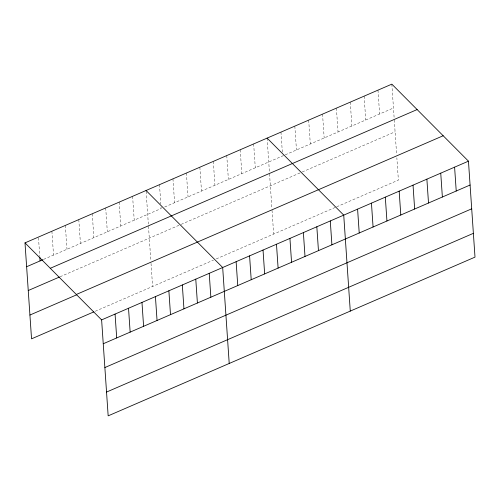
<?xml version="1.0" encoding="UTF-8"?>
<svg xmlns="http://www.w3.org/2000/svg" width="500" height="500" viewBox="0 0 500 500"><rect width="100%" height="100%" fill="white"/><g stroke="black" fill="none" stroke-linecap="round" stroke-linejoin="round"><path stroke-width="0.38" stroke-dasharray="2.5 1.88" d="M43.619 259.381L161.131 208.531L161.031 206.994M164.675 207L393.462 108.006M60.106 276.744L180.456 224.669M181.163 224.363L301.544 172.275M302.238 171.975L395.087 131.8M95.256 311.269L213.481 260.113M216.312 258.888L336.019 207.094M336.712 206.794L398.381 180.106L396.856 157.8M391.838 84.144L394.175 118.419M394.275 119.9L396.65 154.781M377.981 90.144L379.606 114M364.119 96.137L365.75 120M350.262 102.131L351.887 125.994M336.406 108.131L338.031 131.994M322.544 114.125L324.175 137.988M308.688 120.125L310.312 143.988M294.831 126.119L296.456 149.981M280.969 132.113L282.337 152.131M267.113 138.112L269.45 172.381M269.55 173.869L271.931 208.75M272.031 210.281L273.656 234.075M253.663 143.931L255.287 167.794M240.212 149.75L241.838 173.612M226.762 155.569L228.388 179.431M213.312 161.394L214.938 185.256M199.856 167.213L201.488 191.075M186.406 173.031L188.038 196.894M172.956 178.85L174.587 202.712M159.506 184.675L160.819 203.912M146.106 191.262L148.344 224.019M148.494 226.25L150.819 260.363M151.025 263.406L152.6 286.456M132.606 196.312L134.231 220.175M119.156 202.131L120.781 225.994M105.706 207.95L107.331 231.812M92.256 213.775L93.881 237.631M78.8 219.594L80.431 243.456M65.35 225.413L66.981 249.275M51.9 231.231L53.531 255.094M38.506 237.819L39.762 256.294"/><path stroke-width="0.75" d="M25 242.875L391.838 84.144L468.456 161.163L475 257.125L108.162 415.856L101.619 319.894L25 242.875L31.544 338.837L93.837 311.881M26.625 266.731L42.906 259.688M50.287 268.288L417.125 109.562M28.25 290.525L59.4 277.05M76.338 294.475L443.175 135.75M29.919 315.044L76.644 294.825M101.619 319.894L468.456 161.163M103.25 343.756L470.087 185.025M104.869 367.55L471.706 208.819M106.544 392.062L473.375 233.337M267.113 138.112L343.731 215.131L350.275 311.094M146.056 190.494L222.675 267.512L229.219 363.475M454.6 167.162L456.225 191.025M440.744 173.156L442.369 197.019M426.881 179.156L428.512 203.019M413.025 185.15L414.65 209.013M399.169 191.15L400.794 215.006M385.306 197.144L386.938 221.006M371.45 203.137L373.075 227M357.594 209.137L359.219 233M330.281 220.95L331.906 244.812M316.831 226.775L318.456 250.637M303.381 232.594L305.006 256.456M289.931 238.412L291.556 262.275M276.481 244.231L278.106 268.094M263.031 250.05L264.656 273.913M249.581 255.875L251.206 279.738M236.125 261.694L237.756 285.556M209.225 273.331L210.85 297.194M195.775 279.15L197.4 303.012M182.325 284.975L183.95 308.837M168.875 290.794L170.5 314.656M155.425 296.613L157.05 320.475M141.975 302.431L143.6 326.294M128.525 308.25L130.15 332.113M115.069 314.075L116.7 337.938M39.812 257.062L40.075 260.912"/></g></svg>
